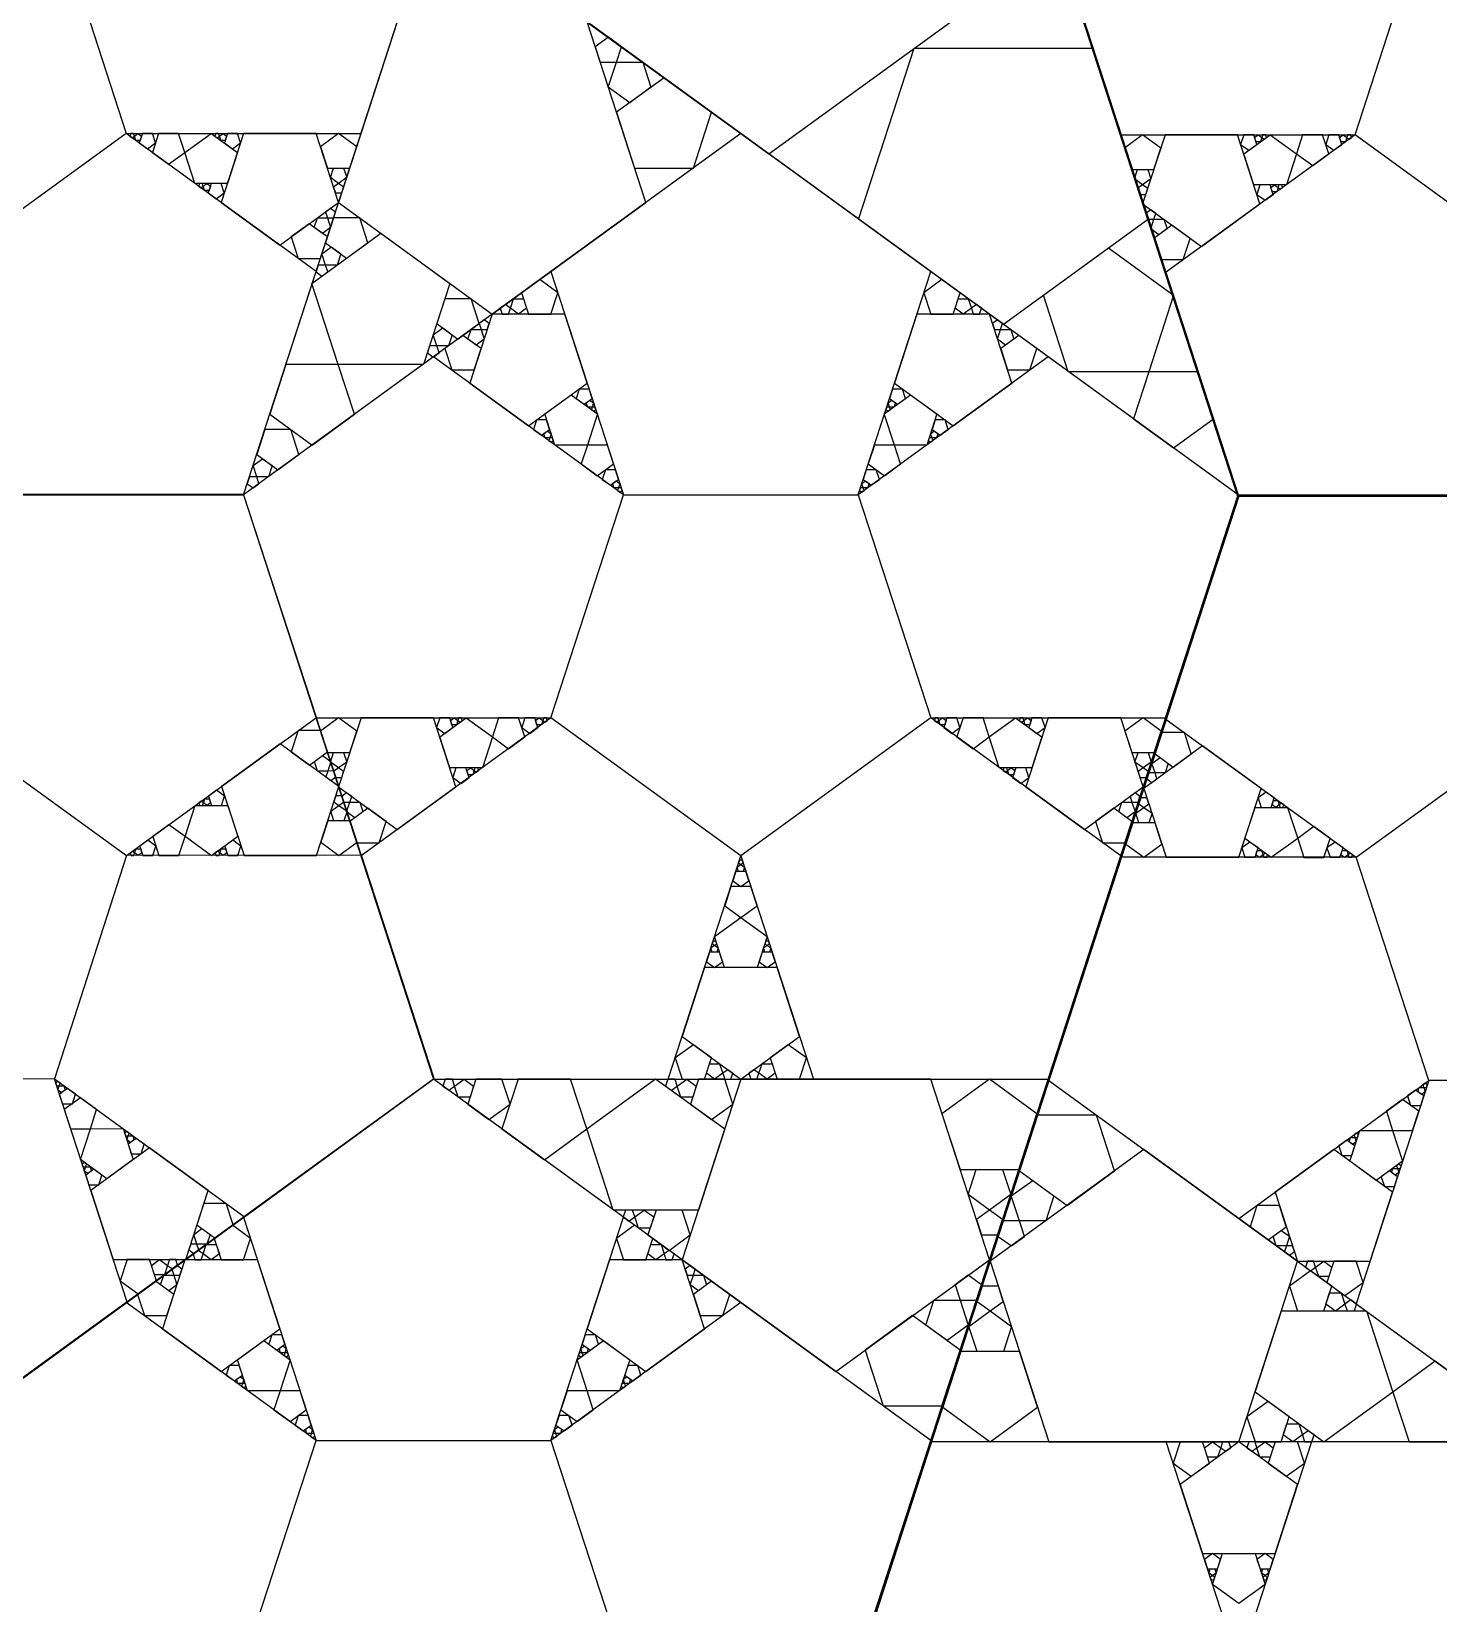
# Model space of a CAD drawing. Header units: inches. Extents: x -578 to 126, y -85 to 118.
# Drawn here: x -318.54 to -303.54, y 14.85 to 31.61 of the extents above; entities that cross this region are included whole.
import ezdxf

# ---------------------------------------------------------------- set-up
doc = ezdxf.new("R2010")
doc.units = ezdxf.units.IN
doc.header["$MEASUREMENT"] = 0
doc.layers.add('drawing', color=7, linetype='Continuous')

msp = doc.modelspace()

# ---------------------------------------------------------------- linework, layer by layer
for points in [[(-319.55, 29.048), (-321.574, 30.519), (-320.801, 32.899), (-318.298, 32.899), (-317.525, 30.519)], [(-301.152, 32.884), (-300.378, 30.504), (-302.403, 29.033), (-304.427, 30.504), (-303.654, 32.884)], [(-316.274, 26.668), (-314.249, 20.437), (-319.55, 16.587), (-324.85, 20.437), (-322.825, 26.668)], [(-260.771, 26.668), (-246.895, -16.037), (-283.222, -42.43), (-319.55, -16.037), (-305.674, 26.668)], [(-312.998, 24.288), (-312.225, 26.668), (-309.723, 26.668), (-308.949, 24.288), (-310.974, 22.817)], [(-319.548, 24.29), (-317.522, 22.821), (-318.292, 20.44), (-320.795, 20.437), (-321.571, 22.817)], [(-301.139, 20.423), (-303.641, 20.423), (-304.414, 22.803), (-302.39, 24.273), (-300.366, 22.803)], [(-315.501, 16.587), (-312.998, 16.587), (-312.225, 14.207), (-314.249, 12.736), (-316.274, 14.207)]]:
    msp.add_lwpolyline(points, close=True)
at = {"layer": 'drawing'}
for points in [[(-260.771, 26.668), (-246.895, 69.373), (-283.222, 95.766), (-319.55, 69.373), (-305.674, 26.668)], [(-260.771, 26.668), (-246.895, 69.373), (-283.222, 95.766), (-319.55, 69.373), (-305.674, 26.668)], [(-305.674, 26.668), (-342.001, 53.061), (-378.328, 26.668), (-364.452, -16.037), (-319.55, -16.037)], [(-305.674, 26.668), (-342.001, 53.061), (-378.328, 26.668), (-364.452, -16.037), (-319.55, -16.037)], [(-297.103, 53.047), (-310.979, 42.965), (-305.679, 26.653), (-288.527, 26.653), (-283.227, 42.965)], [(-297.098, 53.061), (-310.974, 42.98), (-305.674, 26.668), (-288.523, 26.668), (-283.222, 42.98)], [(-328.125, 10.356), (-310.974, 10.356), (-305.674, 26.668), (-319.55, 36.749), (-333.425, 26.668)], [(-319.55, 36.749), (-333.425, 26.668), (-328.125, 10.356), (-310.974, 10.356), (-305.674, 26.668)], [(-316.274, 26.668), (-314.249, 32.899), (-319.55, 36.749), (-324.85, 32.899), (-322.825, 26.668)], [(-316.274, 26.668), (-314.249, 32.899), (-319.55, 36.749), (-324.85, 32.899), (-322.825, 26.668)], [(-302.403, 36.735), (-307.703, 32.884), (-305.679, 26.653), (-299.127, 26.653), (-297.103, 32.884)], [(-302.403, 36.735), (-307.703, 32.884), (-305.679, 26.653), (-299.127, 26.653), (-297.103, 32.884)], [(-308.765, 36.185), (-312.588, 36.185), (-313.77, 32.548), (-310.677, 30.301), (-307.584, 32.548)], [(-317.525, 30.519), (-315.023, 30.519), (-314.249, 32.899), (-316.274, 34.37), (-318.298, 32.899)], [(-303.654, 32.884), (-305.679, 34.355), (-307.703, 32.884), (-306.93, 30.504), (-304.427, 30.504)], [(-311.986, 29.783), (-312.612, 31.709), (-314.636, 31.709), (-315.262, 29.783), (-313.624, 28.593)], [(-311.986, 29.783), (-312.612, 31.709), (-314.636, 31.709), (-315.262, 29.783), (-313.624, 28.593)], [(-312.472, 31.28), (-312.3, 31.28), (-312.247, 31.444), (-312.386, 31.545), (-312.526, 31.444)], [(-307.22, 31.425), (-309.13, 31.425), (-309.72, 29.608), (-308.175, 28.485), (-306.629, 29.608)], [(-312.387, 31.012), (-312.3, 31.28), (-312.019, 31.28), (-311.932, 31.012), (-312.159, 30.847)], [(-312.106, 30.151), (-311.48, 30.151), (-311.287, 30.746), (-311.793, 31.114), (-312.299, 30.746)], [(-319.55, 29.048), (-318.776, 26.668), (-316.274, 26.668), (-315.501, 29.048), (-317.525, 30.519)], [(-317.463, 30.474), (-317.439, 30.491), (-317.448, 30.519), (-317.478, 30.519), (-317.487, 30.491)], [(-317.424, 30.445), (-317.439, 30.491), (-317.401, 30.519), (-317.362, 30.491), (-317.377, 30.445)], [(-317.3, 30.355), (-317.213, 30.418), (-317.246, 30.519), (-317.353, 30.519), (-317.386, 30.418)], [(-317.074, 30.191), (-316.902, 30.316), (-316.967, 30.519), (-317.181, 30.519), (-317.246, 30.316)], [(-316.794, 29.986), (-316.902, 30.316), (-316.621, 30.52), (-316.34, 30.316), (-316.447, 29.986)], [(-316.556, 30.474), (-316.533, 30.491), (-316.542, 30.519), (-316.571, 30.519), (-316.58, 30.491)], [(-316.518, 30.445), (-316.533, 30.491), (-316.494, 30.519), (-316.455, 30.491), (-316.47, 30.445)], [(-315.887, 29.329), (-315.262, 29.783), (-315.501, 30.519), (-316.274, 30.519), (-316.513, 29.783)], [(-316.393, 30.355), (-316.307, 30.418), (-316.34, 30.519), (-316.446, 30.519), (-316.479, 30.418)], [(-314.249, 20.437), (-307.698, 20.437), (-305.674, 26.668), (-310.974, 30.519), (-316.274, 26.668)], [(-314.249, 20.437), (-307.698, 20.437), (-305.674, 26.668), (-310.974, 30.519), (-316.274, 26.668)], [(-315.068, 30.378), (-315.262, 30.519), (-315.455, 30.378), (-315.381, 30.151), (-315.142, 30.151)], [(-309.723, 26.668), (-308.949, 29.048), (-310.974, 30.519), (-312.998, 29.048), (-312.225, 26.668)], [(-306.497, 30.364), (-306.691, 30.504), (-306.884, 30.364), (-306.81, 30.136), (-306.571, 30.136)], [(-306.452, 30.504), (-306.691, 29.769), (-306.065, 29.314), (-305.44, 29.769), (-305.679, 30.504)], [(-306.452, 30.504), (-306.691, 29.769), (-306.065, 29.314), (-305.44, 29.769), (-305.679, 30.504)], [(-304.427, 30.504), (-306.452, 29.033), (-305.679, 26.653), (-303.176, 26.653), (-302.403, 29.033)], [(-305.613, 30.504), (-305.646, 30.403), (-305.559, 30.34), (-305.473, 30.403), (-305.506, 30.504)], [(-305.332, 30.506), (-305.051, 30.301), (-305.158, 29.971), (-305.505, 29.971), (-305.613, 30.301)], [(-305.458, 30.504), (-305.42, 30.476), (-305.435, 30.431), (-305.482, 30.431), (-305.497, 30.476)], [(-305.411, 30.504), (-305.42, 30.476), (-305.396, 30.459), (-305.372, 30.476), (-305.381, 30.504)], [(-304.985, 30.504), (-305.051, 30.301), (-304.878, 30.176), (-304.706, 30.301), (-304.772, 30.504)], [(-304.706, 30.504), (-304.739, 30.403), (-304.653, 30.34), (-304.567, 30.403), (-304.6, 30.504)], [(-304.552, 30.504), (-304.513, 30.476), (-304.528, 30.431), (-304.576, 30.431), (-304.591, 30.476)], [(-304.504, 30.504), (-304.513, 30.476), (-304.489, 30.459), (-304.466, 30.476), (-304.475, 30.504)], [(-315.175, 30.049), (-315.262, 29.986), (-315.348, 30.049), (-315.315, 30.151), (-315.208, 30.151)], [(-306.604, 30.034), (-306.691, 29.971), (-306.778, 30.034), (-306.744, 30.136), (-306.637, 30.136)], [(-316.73, 29.941), (-316.706, 29.958), (-316.715, 29.986), (-316.744, 29.986), (-316.753, 29.958)], [(-316.691, 29.913), (-316.706, 29.958), (-316.667, 29.986), (-316.628, 29.958), (-316.643, 29.913)], [(-316.566, 29.822), (-316.48, 29.885), (-316.513, 29.986), (-316.619, 29.986), (-316.652, 29.885)], [(-315.208, 29.947), (-315.262, 29.986), (-315.315, 29.947), (-315.295, 29.885), (-315.229, 29.885)], [(-306.637, 29.933), (-306.691, 29.971), (-306.744, 29.933), (-306.724, 29.87), (-306.658, 29.87)], [(-305.44, 29.971), (-305.472, 29.87), (-305.386, 29.807), (-305.3, 29.87), (-305.333, 29.971)], [(-305.285, 29.971), (-305.247, 29.943), (-305.261, 29.898), (-305.309, 29.898), (-305.324, 29.943)], [(-305.238, 29.971), (-305.247, 29.943), (-305.223, 29.926), (-305.199, 29.943), (-305.208, 29.971)], [(-315.401, 29.682), (-315.381, 29.619), (-315.315, 29.619), (-315.295, 29.682), (-315.348, 29.721)], [(-306.638, 29.605), (-306.572, 29.605), (-306.551, 29.667), (-306.605, 29.706), (-306.658, 29.667)], [(-315.768, 29.416), (-315.694, 29.188), (-315.455, 29.188), (-315.381, 29.416), (-315.574, 29.556)], [(-315.488, 29.619), (-315.381, 29.619), (-315.348, 29.517), (-315.434, 29.454), (-315.521, 29.517)], [(-314.95, 29.354), (-315.036, 29.619), (-315.315, 29.619), (-315.401, 29.354), (-315.176, 29.19)], [(-306.605, 29.503), (-306.572, 29.605), (-306.464, 29.605), (-306.431, 29.503), (-306.518, 29.44)], [(-306.497, 29.174), (-306.258, 29.174), (-306.185, 29.401), (-306.378, 29.541), (-306.571, 29.401)], [(-314.356, 28.057), (-315.265, 28.057), (-315.546, 28.921), (-314.811, 29.456), (-314.075, 28.921)], [(-315.276, 29.116), (-315.402, 29.116), (-315.44, 29.236), (-315.339, 29.309), (-315.238, 29.236)], [(-306.361, 28.794), (-306.626, 27.978), (-307.484, 27.978), (-307.749, 28.794), (-307.055, 29.299)], [(-315.378, 29.043), (-315.402, 29.116), (-315.478, 29.116), (-315.502, 29.043), (-315.44, 28.998)], [(-312.998, 28.593), (-312.924, 28.821), (-313.118, 28.961), (-313.311, 28.821), (-313.237, 28.593)], [(-308.83, 28.961), (-309.023, 28.821), (-308.949, 28.593), (-308.71, 28.593), (-308.637, 28.821)], [(-313.763, 28.492), (-313.849, 28.757), (-314.128, 28.757), (-314.214, 28.492), (-313.989, 28.328)], [(-313.452, 28.593), (-313.431, 28.656), (-313.484, 28.695), (-313.538, 28.656), (-313.517, 28.593)], [(-313.344, 28.593), (-313.431, 28.656), (-313.398, 28.758), (-313.291, 28.758), (-313.258, 28.656)], [(-308.55, 28.758), (-308.516, 28.656), (-308.603, 28.593), (-308.69, 28.656), (-308.657, 28.758)], [(-308.463, 28.695), (-308.516, 28.656), (-308.496, 28.593), (-308.43, 28.593), (-308.41, 28.656)], [(-312.851, 28.593), (-313.624, 28.593), (-313.863, 27.858), (-313.237, 27.403), (-312.612, 27.858)], [(-312.851, 28.593), (-313.624, 28.593), (-313.863, 27.858), (-313.237, 27.403), (-312.612, 27.858)], [(-313.763, 28.492), (-313.743, 28.43), (-313.677, 28.43), (-313.657, 28.492), (-313.71, 28.531)], [(-308.085, 27.858), (-308.324, 28.593), (-309.097, 28.593), (-309.336, 27.858), (-308.71, 27.403)], [(-308.085, 27.858), (-308.324, 28.593), (-309.097, 28.593), (-309.336, 27.858), (-308.71, 27.403)], [(-308.271, 28.43), (-308.205, 28.43), (-308.184, 28.492), (-308.238, 28.531), (-308.291, 28.492)], [(-314.09, 28.254), (-314.215, 28.254), (-314.254, 28.373), (-314.152, 28.447), (-314.051, 28.373)], [(-314.13, 28.226), (-314.056, 27.998), (-313.817, 27.998), (-313.743, 28.226), (-313.937, 28.366)], [(-313.85, 28.43), (-313.743, 28.43), (-313.71, 28.327), (-313.797, 28.264), (-313.883, 28.327)], [(-308.238, 28.327), (-308.205, 28.43), (-308.097, 28.43), (-308.064, 28.327), (-308.151, 28.264)], [(-308.13, 27.998), (-307.892, 27.998), (-307.818, 28.226), (-308.011, 28.366), (-308.204, 28.226)], [(-314.191, 28.181), (-314.215, 28.254), (-314.292, 28.254), (-314.315, 28.181), (-314.253, 28.136)], [(-312.225, 26.668), (-314.249, 28.139), (-316.274, 26.668), (-315.501, 24.288), (-312.998, 24.288)], [(-315.093, 27.526), (-315.265, 28.057), (-315.823, 28.057), (-315.995, 27.526), (-315.544, 27.198)], [(-308.949, 24.288), (-306.447, 24.288), (-305.674, 26.668), (-307.698, 28.139), (-309.723, 26.668)], [(-306.1, 27.978), (-306.626, 27.978), (-306.789, 27.478), (-306.363, 27.168), (-305.937, 27.478)], [(-312.503, 27.529), (-312.61, 27.198), (-312.958, 27.198), (-313.065, 27.529), (-312.784, 27.733)], [(-312.591, 27.795), (-312.698, 27.795), (-312.731, 27.694), (-312.645, 27.632), (-312.558, 27.694)], [(-312.543, 27.649), (-312.558, 27.603), (-312.606, 27.603), (-312.621, 27.649), (-312.582, 27.677)], [(-308.99, 27.198), (-309.337, 27.198), (-309.445, 27.529), (-309.164, 27.733), (-308.883, 27.529)], [(-309.342, 27.603), (-309.389, 27.603), (-309.404, 27.649), (-309.366, 27.677), (-309.327, 27.649)], [(-309.217, 27.694), (-309.25, 27.795), (-309.356, 27.795), (-309.389, 27.694), (-309.303, 27.632)], [(-312.529, 27.603), (-312.558, 27.603), (-312.567, 27.575), (-312.544, 27.558), (-312.52, 27.575)], [(-309.38, 27.575), (-309.389, 27.603), (-309.419, 27.603), (-309.428, 27.575), (-309.404, 27.558)], [(-315.684, 27.097), (-315.77, 27.362), (-316.048, 27.362), (-316.135, 27.097), (-315.909, 26.933)], [(-313.045, 27.466), (-313.151, 27.466), (-313.184, 27.365), (-313.098, 27.302), (-313.012, 27.365)], [(-312.997, 27.319), (-313.011, 27.274), (-313.059, 27.274), (-313.074, 27.319), (-313.035, 27.348)], [(-308.888, 27.274), (-308.936, 27.274), (-308.951, 27.319), (-308.912, 27.348), (-308.874, 27.319)], [(-308.764, 27.365), (-308.797, 27.466), (-308.903, 27.466), (-308.936, 27.365), (-308.85, 27.302)], [(-312.982, 27.274), (-313.011, 27.274), (-313.021, 27.246), (-312.997, 27.229), (-312.973, 27.246)], [(-312.397, 27.198), (-312.61, 27.198), (-312.676, 26.996), (-312.504, 26.871), (-312.331, 26.996)], [(-309.272, 26.996), (-309.337, 27.198), (-309.55, 27.198), (-309.616, 26.996), (-309.444, 26.871)], [(-308.927, 27.246), (-308.936, 27.274), (-308.966, 27.274), (-308.975, 27.246), (-308.951, 27.229)], [(-316.01, 26.859), (-316.135, 26.859), (-316.174, 26.978), (-316.072, 27.052), (-315.971, 26.978)], [(-316.111, 26.786), (-316.135, 26.859), (-316.212, 26.859), (-316.236, 26.786), (-316.173, 26.741)], [(-312.311, 26.933), (-312.418, 26.933), (-312.451, 26.832), (-312.364, 26.769), (-312.278, 26.832)], [(-309.497, 26.832), (-309.53, 26.933), (-309.637, 26.933), (-309.669, 26.832), (-309.583, 26.769)], [(-322.826, 26.666), (-324.844, 20.433), (-319.539, 16.588), (-314.243, 20.444), (-316.275, 26.673)], [(-317.522, 22.821), (-315.499, 24.294), (-316.275, 26.673), (-318.777, 26.67), (-319.548, 24.29)], [(-305.679, 26.653), (-319.509, -16.067), (-283.153, -42.421), (-246.854, -15.989), (-260.776, 26.701)], [(-312.263, 26.787), (-312.278, 26.741), (-312.326, 26.741), (-312.341, 26.787), (-312.302, 26.815)], [(-312.249, 26.741), (-312.278, 26.741), (-312.287, 26.713), (-312.263, 26.696), (-312.24, 26.713)], [(-297.09, 0.26), (-283.214, 10.341), (-288.514, 26.653), (-305.666, 26.653), (-310.966, 10.341)], [(-283.21, 10.365), (-288.527, 26.672), (-305.679, 26.653), (-310.961, 10.336), (-297.075, 0.269)], [(-309.661, 26.713), (-309.67, 26.741), (-309.699, 26.741), (-309.708, 26.713), (-309.684, 26.696)], [(-309.622, 26.741), (-309.67, 26.741), (-309.684, 26.787), (-309.646, 26.815), (-309.607, 26.787)], [(-297.09, 20.423), (-299.114, 26.653), (-305.666, 26.653), (-307.69, 20.423), (-302.39, 16.572)], [(-297.09, 20.423), (-299.114, 26.653), (-305.666, 26.653), (-307.69, 20.423), (-302.39, 16.572)], [(-302.39, 24.273), (-303.163, 26.653), (-305.666, 26.653), (-306.439, 24.273), (-304.414, 22.803)], [(-315.453, 24.153), (-315.692, 24.153), (-315.766, 23.926), (-315.572, 23.786), (-315.379, 23.926)], [(-315.068, 24.148), (-315.262, 24.288), (-315.455, 24.148), (-315.381, 23.92), (-315.142, 23.92)], [(-315.023, 24.288), (-315.262, 23.553), (-314.636, 23.098), (-314.011, 23.553), (-314.249, 24.288)], [(-315.023, 24.288), (-315.262, 23.553), (-314.636, 23.098), (-314.011, 23.553), (-314.249, 24.288)], [(-312.998, 24.288), (-315.023, 22.817), (-314.249, 20.437), (-311.747, 20.437), (-310.974, 22.817)], [(-314.184, 24.288), (-314.217, 24.187), (-314.13, 24.124), (-314.044, 24.187), (-314.077, 24.288)], [(-313.903, 24.29), (-313.622, 24.086), (-313.729, 23.755), (-314.076, 23.755), (-314.184, 24.086)], [(-314.029, 24.288), (-313.991, 24.26), (-314.005, 24.215), (-314.053, 24.215), (-314.068, 24.26)], [(-313.982, 24.288), (-313.991, 24.26), (-313.967, 24.243), (-313.943, 24.26), (-313.952, 24.288)], [(-313.556, 24.288), (-313.622, 24.086), (-313.449, 23.96), (-313.277, 24.086), (-313.343, 24.288)], [(-313.277, 24.288), (-313.31, 24.187), (-313.224, 24.124), (-313.138, 24.187), (-313.171, 24.288)], [(-313.123, 24.288), (-313.084, 24.26), (-313.099, 24.215), (-313.147, 24.215), (-313.162, 24.26)], [(-313.075, 24.288), (-313.084, 24.26), (-313.06, 24.243), (-313.037, 24.26), (-313.046, 24.288)], [(-310.974, 22.817), (-310.201, 20.437), (-307.698, 20.437), (-306.925, 22.817), (-308.949, 24.288)], [(-308.887, 24.243), (-308.864, 24.26), (-308.873, 24.288), (-308.902, 24.288), (-308.911, 24.26)], [(-308.849, 24.215), (-308.864, 24.26), (-308.825, 24.288), (-308.786, 24.26), (-308.801, 24.215)], [(-308.724, 24.124), (-308.638, 24.187), (-308.671, 24.288), (-308.777, 24.288), (-308.81, 24.187)], [(-308.498, 23.96), (-308.326, 24.086), (-308.392, 24.288), (-308.605, 24.288), (-308.671, 24.086)], [(-308.219, 23.755), (-308.326, 24.086), (-308.045, 24.29), (-307.764, 24.086), (-307.871, 23.755)], [(-307.981, 24.243), (-307.957, 24.26), (-307.966, 24.288), (-307.995, 24.288), (-308.004, 24.26)], [(-307.942, 24.215), (-307.957, 24.26), (-307.918, 24.288), (-307.88, 24.26), (-307.894, 24.215)], [(-307.312, 23.098), (-306.686, 23.553), (-306.925, 24.288), (-307.698, 24.288), (-307.937, 23.553)], [(-307.312, 23.098), (-306.686, 23.553), (-306.925, 24.288), (-307.698, 24.288), (-307.937, 23.553)], [(-307.817, 24.124), (-307.731, 24.187), (-307.764, 24.288), (-307.871, 24.288), (-307.903, 24.187)], [(-306.493, 24.148), (-306.686, 24.288), (-306.879, 24.148), (-306.805, 23.92), (-306.567, 23.92)], [(-315.497, 22.823), (-315.259, 23.559), (-315.885, 24.013), (-316.51, 23.557), (-316.27, 22.822)], [(-315.497, 22.823), (-315.259, 23.559), (-315.885, 24.013), (-316.51, 23.557), (-316.27, 22.822)], [(-306.052, 23.993), (-306.678, 23.538), (-306.439, 22.803), (-305.666, 22.803), (-305.427, 23.538)], [(-306.052, 23.993), (-306.678, 23.538), (-306.439, 22.803), (-305.666, 22.803), (-305.427, 23.538)], [(-306.172, 23.906), (-306.246, 24.133), (-306.485, 24.133), (-306.558, 23.906), (-306.365, 23.765)], [(-315.345, 23.825), (-315.378, 23.722), (-315.486, 23.722), (-315.519, 23.824), (-315.432, 23.888)], [(-315.175, 23.818), (-315.262, 23.755), (-315.349, 23.818), (-315.315, 23.92), (-315.208, 23.92)], [(-306.599, 23.818), (-306.686, 23.755), (-306.773, 23.818), (-306.74, 23.92), (-306.632, 23.92)], [(-306.451, 23.702), (-306.559, 23.702), (-306.592, 23.804), (-306.505, 23.867), (-306.418, 23.804)], [(-315.312, 23.723), (-315.378, 23.722), (-315.399, 23.66), (-315.345, 23.621), (-315.292, 23.66)], [(-315.208, 23.717), (-315.262, 23.755), (-315.315, 23.717), (-315.295, 23.654), (-315.229, 23.654)], [(-314.011, 23.755), (-314.043, 23.654), (-313.957, 23.591), (-313.871, 23.654), (-313.904, 23.755)], [(-313.856, 23.756), (-313.818, 23.727), (-313.832, 23.682), (-313.88, 23.682), (-313.895, 23.727)], [(-313.808, 23.755), (-313.818, 23.727), (-313.794, 23.71), (-313.77, 23.727), (-313.779, 23.755)], [(-308.154, 23.71), (-308.13, 23.727), (-308.139, 23.755), (-308.169, 23.755), (-308.178, 23.727)], [(-308.115, 23.682), (-308.13, 23.727), (-308.091, 23.756), (-308.053, 23.727), (-308.068, 23.682)], [(-307.99, 23.591), (-307.904, 23.654), (-307.937, 23.755), (-308.044, 23.755), (-308.077, 23.654)], [(-306.633, 23.717), (-306.686, 23.755), (-306.739, 23.717), (-306.719, 23.654), (-306.653, 23.654)], [(-306.538, 23.639), (-306.559, 23.702), (-306.625, 23.702), (-306.645, 23.639), (-306.592, 23.601)], [(-316.51, 23.355), (-316.477, 23.456), (-316.563, 23.519), (-316.65, 23.456), (-316.616, 23.355)], [(-315.208, 23.389), (-315.143, 23.389), (-315.122, 23.451), (-315.176, 23.49), (-315.229, 23.451)], [(-306.825, 23.451), (-306.805, 23.389), (-306.739, 23.389), (-306.719, 23.451), (-306.772, 23.49)], [(-305.373, 23.499), (-305.46, 23.437), (-305.427, 23.335), (-305.32, 23.335), (-305.287, 23.437)], [(-316.617, 22.82), (-316.898, 23.024), (-316.791, 23.354), (-316.444, 23.355), (-316.337, 23.025)], [(-316.712, 23.355), (-316.703, 23.382), (-316.727, 23.4), (-316.75, 23.382), (-316.741, 23.355)], [(-316.664, 23.354), (-316.703, 23.382), (-316.688, 23.428), (-316.64, 23.428), (-316.626, 23.383)], [(-315.346, 23.293), (-315.259, 23.356), (-315.172, 23.293), (-315.205, 23.191), (-315.312, 23.191)], [(-315.312, 23.395), (-315.259, 23.356), (-315.206, 23.395), (-315.226, 23.457), (-315.292, 23.457)], [(-315.176, 23.287), (-315.143, 23.389), (-315.035, 23.389), (-315.002, 23.287), (-315.089, 23.224)], [(-315.068, 22.958), (-314.829, 22.958), (-314.756, 23.185), (-314.949, 23.326), (-315.142, 23.185)], [(-307.192, 23.185), (-307.118, 22.958), (-306.879, 22.958), (-306.805, 23.185), (-306.999, 23.326)], [(-306.912, 23.389), (-306.805, 23.389), (-306.772, 23.287), (-306.859, 23.224), (-306.946, 23.287)], [(-306.765, 23.272), (-306.678, 23.335), (-306.591, 23.272), (-306.624, 23.17), (-306.732, 23.17)], [(-306.731, 23.374), (-306.678, 23.335), (-306.625, 23.374), (-306.645, 23.437), (-306.711, 23.437)], [(-305.145, 23.335), (-305.038, 23.005), (-305.319, 22.801), (-305.6, 23.005), (-305.493, 23.335)], [(-305.249, 23.409), (-305.234, 23.363), (-305.272, 23.335), (-305.311, 23.363), (-305.296, 23.409)], [(-305.21, 23.381), (-305.234, 23.363), (-305.225, 23.335), (-305.195, 23.335), (-305.186, 23.363)], [(-316.964, 22.821), (-316.898, 23.024), (-317.071, 23.149), (-317.243, 23.024), (-317.177, 22.821)], [(-315.452, 22.964), (-315.258, 22.823), (-315.065, 22.964), (-315.139, 23.191), (-315.378, 23.191)], [(-306.871, 22.943), (-306.678, 22.803), (-306.485, 22.943), (-306.558, 23.17), (-306.797, 23.17)], [(-304.866, 23.13), (-305.038, 23.005), (-304.972, 22.802), (-304.759, 22.802), (-304.693, 23.005)], [(-317.243, 22.821), (-317.21, 22.922), (-317.296, 22.985), (-317.382, 22.922), (-317.349, 22.821)], [(-316.336, 22.822), (-316.303, 22.923), (-316.39, 22.986), (-316.476, 22.923), (-316.443, 22.822)], [(-305.547, 22.966), (-305.633, 22.904), (-305.6, 22.803), (-305.493, 22.803), (-305.46, 22.904)], [(-304.64, 22.966), (-304.726, 22.904), (-304.693, 22.803), (-304.587, 22.803), (-304.554, 22.904)], [(-318.292, 20.44), (-316.266, 18.971), (-314.243, 20.444), (-315.019, 22.824), (-317.522, 22.821)], [(-317.445, 22.821), (-317.436, 22.849), (-317.46, 22.866), (-317.483, 22.849), (-317.474, 22.821)], [(-317.397, 22.821), (-317.436, 22.849), (-317.421, 22.894), (-317.373, 22.894), (-317.358, 22.849)], [(-316.538, 22.822), (-316.529, 22.85), (-316.553, 22.867), (-316.577, 22.85), (-316.568, 22.822)], [(-316.491, 22.822), (-316.529, 22.85), (-316.515, 22.895), (-316.467, 22.895), (-316.452, 22.85)], [(-304.414, 22.803), (-306.917, 22.803), (-307.69, 20.423), (-305.666, 18.952), (-303.641, 20.423)], [(-305.422, 22.876), (-305.407, 22.83), (-305.446, 22.802), (-305.484, 22.83), (-305.469, 22.876)], [(-305.383, 22.848), (-305.407, 22.83), (-305.398, 22.803), (-305.368, 22.803), (-305.359, 22.83)], [(-304.515, 22.876), (-304.5, 22.83), (-304.539, 22.802), (-304.578, 22.83), (-304.563, 22.876)], [(-304.477, 22.848), (-304.5, 22.83), (-304.491, 22.803), (-304.462, 22.803), (-304.453, 22.83)], [(-311.06, 22.552), (-310.974, 22.49), (-310.888, 22.552), (-310.921, 22.653), (-311.027, 22.653)], [(-311.013, 22.699), (-310.974, 22.727), (-310.935, 22.699), (-310.95, 22.653), (-310.998, 22.653)], [(-310.998, 22.744), (-310.974, 22.727), (-310.95, 22.744), (-310.959, 22.772), (-310.989, 22.772)], [(-311.146, 22.287), (-310.974, 22.162), (-310.801, 22.287), (-310.867, 22.49), (-311.08, 22.49)], [(-311.255, 21.958), (-310.974, 22.162), (-310.693, 21.958), (-310.8, 21.627), (-311.147, 21.627)], [(-311.34, 21.69), (-311.254, 21.627), (-311.168, 21.69), (-311.201, 21.791), (-311.307, 21.791)], [(-311.293, 21.837), (-311.254, 21.865), (-311.215, 21.837), (-311.23, 21.791), (-311.278, 21.791)], [(-311.278, 21.882), (-311.254, 21.865), (-311.23, 21.882), (-311.239, 21.91), (-311.269, 21.91)], [(-310.78, 21.69), (-310.694, 21.627), (-310.608, 21.69), (-310.64, 21.791), (-310.747, 21.791)], [(-310.732, 21.837), (-310.694, 21.865), (-310.655, 21.837), (-310.67, 21.791), (-310.718, 21.791)], [(-310.717, 21.882), (-310.694, 21.865), (-310.67, 21.882), (-310.679, 21.91), (-310.708, 21.91)], [(-311.599, 20.892), (-310.974, 20.437), (-310.348, 20.892), (-310.587, 21.627), (-311.36, 21.627)], [(-311.48, 20.805), (-311.673, 20.665), (-311.599, 20.437), (-311.36, 20.437), (-311.287, 20.665)], [(-310.348, 20.437), (-310.274, 20.665), (-310.468, 20.805), (-310.661, 20.665), (-310.587, 20.437)], [(-311.2, 20.602), (-311.167, 20.5), (-311.253, 20.437), (-311.34, 20.5), (-311.307, 20.602)], [(-311.113, 20.539), (-311.167, 20.5), (-311.146, 20.437), (-311.08, 20.437), (-311.06, 20.5)], [(-310.802, 20.437), (-310.781, 20.5), (-310.834, 20.539), (-310.888, 20.5), (-310.867, 20.437)], [(-310.694, 20.437), (-310.781, 20.5), (-310.748, 20.602), (-310.641, 20.602), (-310.608, 20.5)], [(-320.795, 20.437), (-321.565, 18.057), (-319.539, 16.588), (-317.517, 18.061), (-318.292, 20.44)], [(-319.55, 16.587), (-317.525, 10.356), (-310.974, 10.356), (-308.949, 16.587), (-314.249, 20.437)], [(-319.55, 16.587), (-317.525, 10.356), (-310.974, 10.356), (-308.949, 16.587), (-314.249, 20.437)], [(-318.269, 20.367), (-318.239, 20.367), (-318.23, 20.395), (-318.254, 20.412), (-318.278, 20.395)], [(-318.254, 20.322), (-318.239, 20.367), (-318.191, 20.367), (-318.177, 20.322), (-318.215, 20.294)], [(-318.206, 20.175), (-318.099, 20.175), (-318.067, 20.277), (-318.153, 20.339), (-318.239, 20.276)], [(-312.998, 16.587), (-312.225, 18.967), (-314.249, 20.437), (-316.274, 18.967), (-315.501, 16.587)], [(-314.087, 20.319), (-314.025, 20.364), (-314.048, 20.437), (-314.125, 20.437), (-314.149, 20.364)], [(-313.986, 20.245), (-314.025, 20.364), (-313.923, 20.438), (-313.822, 20.364), (-313.861, 20.245)], [(-313.659, 20.009), (-313.434, 20.172), (-313.52, 20.437), (-313.798, 20.437), (-313.885, 20.172)], [(-313.068, 19.579), (-312.617, 19.907), (-312.79, 20.438), (-313.347, 20.438), (-313.52, 19.907)], [(-312.336, 19.042), (-312.617, 19.907), (-311.882, 20.442), (-311.146, 19.907), (-311.427, 19.042)], [(-311.713, 20.319), (-311.651, 20.364), (-311.675, 20.437), (-311.752, 20.437), (-311.776, 20.364)], [(-311.613, 20.245), (-311.651, 20.364), (-311.55, 20.438), (-311.449, 20.364), (-311.487, 20.245)], [(-309.962, 17.322), (-308.324, 18.512), (-308.949, 20.437), (-310.974, 20.437), (-311.599, 18.512)], [(-309.962, 17.322), (-308.324, 18.512), (-308.949, 20.437), (-310.974, 20.437), (-311.599, 18.512)], [(-311.286, 20.008), (-311.06, 20.172), (-311.146, 20.437), (-311.425, 20.437), (-311.511, 20.172)], [(-307.818, 20.07), (-308.324, 20.437), (-308.83, 20.07), (-308.637, 19.475), (-308.011, 19.475)], [(-303.641, 20.423), (-304.414, 18.043), (-302.39, 16.572), (-300.366, 18.043), (-301.139, 20.423)], [(-303.867, 20.259), (-303.834, 20.158), (-303.727, 20.158), (-303.694, 20.259), (-303.781, 20.321)], [(-303.742, 20.35), (-303.694, 20.35), (-303.679, 20.304), (-303.718, 20.276), (-303.757, 20.304)], [(-303.703, 20.378), (-303.694, 20.35), (-303.665, 20.35), (-303.656, 20.378), (-303.68, 20.395)], [(-318.12, 19.91), (-317.906, 19.91), (-317.841, 20.113), (-318.013, 20.238), (-318.186, 20.113)], [(-304.092, 20.095), (-304.026, 19.892), (-303.813, 19.892), (-303.748, 20.095), (-303.92, 20.22)], [(-306.991, 19.46), (-307.184, 20.055), (-307.81, 20.055), (-308.003, 19.46), (-307.497, 19.092)], [(-318.013, 19.58), (-317.906, 19.91), (-317.559, 19.911), (-317.452, 19.58), (-317.732, 19.376)], [(-317.535, 19.835), (-317.505, 19.835), (-317.496, 19.863), (-317.52, 19.88), (-317.544, 19.863)], [(-317.52, 19.79), (-317.505, 19.835), (-317.457, 19.835), (-317.443, 19.79), (-317.481, 19.762)], [(-317.472, 19.643), (-317.365, 19.643), (-317.333, 19.744), (-317.419, 19.807), (-317.505, 19.744)], [(-304.6, 19.726), (-304.567, 19.625), (-304.461, 19.625), (-304.428, 19.726), (-304.514, 19.789)], [(-304.475, 19.817), (-304.428, 19.817), (-304.413, 19.771), (-304.452, 19.743), (-304.49, 19.771)], [(-304.374, 19.892), (-304.027, 19.892), (-303.919, 19.562), (-304.2, 19.358), (-304.481, 19.562)], [(-304.437, 19.845), (-304.428, 19.817), (-304.398, 19.817), (-304.389, 19.845), (-304.413, 19.862)], [(-317.665, 18.515), (-316.891, 18.516), (-316.653, 19.252), (-317.279, 19.706), (-317.904, 19.251)], [(-317.665, 18.515), (-316.891, 18.516), (-316.653, 19.252), (-317.279, 19.706), (-317.904, 19.251)], [(-306.678, 19.687), (-308.316, 18.497), (-307.69, 16.572), (-305.666, 16.572), (-305.04, 18.497)], [(-306.678, 19.687), (-308.316, 18.497), (-307.69, 16.572), (-305.666, 16.572), (-305.04, 18.497)], [(-305.279, 19.233), (-305.04, 18.497), (-304.267, 18.497), (-304.028, 19.233), (-304.653, 19.687)], [(-305.279, 19.233), (-305.04, 18.497), (-304.267, 18.497), (-304.028, 19.233), (-304.653, 19.687)], [(-317.988, 19.505), (-317.958, 19.505), (-317.949, 19.533), (-317.973, 19.55), (-317.997, 19.533)], [(-317.973, 19.46), (-317.958, 19.505), (-317.91, 19.505), (-317.896, 19.46), (-317.934, 19.432)], [(-317.925, 19.313), (-317.818, 19.313), (-317.786, 19.415), (-317.872, 19.477), (-317.958, 19.414)], [(-308.096, 19.208), (-308.324, 19.042), (-308.551, 19.208), (-308.464, 19.475), (-308.183, 19.475)], [(-304.147, 19.397), (-304.114, 19.295), (-304.007, 19.295), (-303.975, 19.397), (-304.061, 19.459)], [(-304.022, 19.487), (-303.974, 19.487), (-303.96, 19.442), (-303.998, 19.414), (-304.037, 19.442)], [(-303.983, 19.515), (-303.974, 19.487), (-303.945, 19.487), (-303.936, 19.515), (-303.96, 19.533)], [(-307.723, 18.926), (-308.004, 18.926), (-308.091, 19.194), (-307.863, 19.359), (-307.636, 19.194)], [(-316.386, 18.885), (-316.46, 19.112), (-316.699, 19.111), (-316.772, 18.884), (-316.579, 18.744)], [(-312.167, 18.924), (-312.105, 18.969), (-312.128, 19.042), (-312.205, 19.042), (-312.229, 18.969)], [(-312.066, 18.85), (-312.105, 18.969), (-312.003, 19.043), (-311.902, 18.969), (-311.941, 18.85)], [(-311.739, 18.613), (-311.513, 18.777), (-311.599, 19.042), (-311.878, 19.042), (-311.964, 18.777)], [(-308.184, 18.941), (-308.324, 19.042), (-308.463, 18.941), (-308.41, 18.777), (-308.238, 18.777)], [(-305.233, 19.092), (-305.472, 19.092), (-305.546, 18.865), (-305.353, 18.725), (-305.16, 18.865)], [(-316.665, 18.68), (-316.773, 18.68), (-316.806, 18.782), (-316.719, 18.845), (-316.632, 18.783)], [(-316.274, 18.512), (-316.2, 18.739), (-316.393, 18.88), (-316.587, 18.739), (-316.513, 18.512)], [(-312.106, 18.88), (-312.299, 18.739), (-312.225, 18.512), (-311.986, 18.512), (-311.912, 18.739)], [(-307.951, 18.762), (-308.004, 18.926), (-308.176, 18.926), (-308.23, 18.762), (-308.09, 18.661)], [(-305.126, 18.763), (-305.159, 18.661), (-305.266, 18.661), (-305.3, 18.763), (-305.213, 18.826)], [(-316.752, 18.618), (-316.773, 18.68), (-316.838, 18.68), (-316.859, 18.618), (-316.805, 18.579)], [(-316.727, 18.512), (-316.707, 18.575), (-316.76, 18.613), (-316.813, 18.575), (-316.793, 18.512)], [(-316.62, 18.512), (-316.707, 18.575), (-316.674, 18.677), (-316.566, 18.677), (-316.533, 18.575)], [(-311.825, 18.677), (-311.792, 18.575), (-311.879, 18.512), (-311.966, 18.575), (-311.933, 18.677)], [(-311.739, 18.613), (-311.792, 18.575), (-311.772, 18.512), (-311.706, 18.512), (-311.686, 18.575)], [(-305.093, 18.661), (-305.159, 18.661), (-305.179, 18.599), (-305.126, 18.56), (-305.073, 18.599)], [(-317.517, 18.516), (-317.591, 18.288), (-317.397, 18.148), (-317.204, 18.289), (-317.278, 18.516)], [(-317.171, 18.516), (-317.084, 18.453), (-317.117, 18.351), (-317.224, 18.351), (-317.258, 18.453)], [(-316.126, 18.512), (-316.9, 18.512), (-317.138, 17.777), (-316.513, 17.322), (-315.887, 17.777)], [(-316.126, 18.512), (-316.9, 18.512), (-317.138, 17.777), (-316.513, 17.322), (-315.887, 17.777)], [(-317.064, 18.516), (-317.084, 18.453), (-317.031, 18.415), (-316.978, 18.454), (-316.998, 18.516)], [(-317.039, 18.411), (-317.019, 18.348), (-316.953, 18.348), (-316.932, 18.411), (-316.986, 18.45)], [(-311.36, 17.777), (-311.599, 18.512), (-312.373, 18.512), (-312.612, 17.777), (-311.986, 17.322)], [(-311.36, 17.777), (-311.599, 18.512), (-312.373, 18.512), (-312.612, 17.777), (-311.986, 17.322)], [(-311.546, 18.348), (-311.48, 18.348), (-311.46, 18.411), (-311.513, 18.45), (-311.567, 18.411)], [(-304.901, 18.396), (-304.847, 18.435), (-304.868, 18.497), (-304.934, 18.497), (-304.954, 18.435)], [(-304.814, 18.333), (-304.847, 18.435), (-304.761, 18.498), (-304.674, 18.435), (-304.707, 18.333)], [(-304.534, 18.13), (-304.341, 18.27), (-304.414, 18.497), (-304.653, 18.497), (-304.727, 18.27)], [(-317.406, 18.144), (-317.332, 17.917), (-317.093, 17.917), (-317.019, 18.144), (-317.212, 18.285)], [(-317.126, 18.348), (-317.019, 18.348), (-316.985, 18.246), (-317.072, 18.183), (-317.159, 18.246)], [(-311.514, 18.246), (-311.48, 18.348), (-311.373, 18.348), (-311.34, 18.246), (-311.427, 18.183)], [(-311.406, 17.917), (-311.167, 17.917), (-311.093, 18.144), (-311.287, 18.285), (-311.48, 18.144)], [(-308.689, 18.247), (-308.636, 18.083), (-308.463, 18.083), (-308.41, 18.247), (-308.549, 18.348)], [(-304.901, 18.396), (-305.126, 18.232), (-305.04, 17.967), (-304.761, 17.967), (-304.675, 18.232)], [(-308.455, 18.068), (-308.316, 17.967), (-308.176, 18.068), (-308.229, 18.232), (-308.402, 18.232)], [(-304.574, 18.159), (-304.535, 18.04), (-304.636, 17.966), (-304.737, 18.04), (-304.699, 18.159)], [(-315.501, 16.587), (-317.525, 18.058), (-319.55, 16.587), (-318.776, 14.207), (-316.274, 14.207)], [(-312.225, 14.207), (-309.723, 14.207), (-308.949, 16.587), (-310.974, 18.058), (-312.998, 16.587)], [(-308.916, 18.083), (-308.636, 18.083), (-308.549, 17.816), (-308.776, 17.651), (-309.003, 17.816)], [(-308.543, 17.802), (-308.316, 17.967), (-308.088, 17.802), (-308.175, 17.535), (-308.456, 17.535)], [(-304.303, 17.967), (-304.022, 17.102), (-304.758, 16.568), (-305.493, 17.102), (-305.212, 17.967)], [(-304.473, 18.085), (-304.535, 18.04), (-304.511, 17.967), (-304.434, 17.967), (-304.411, 18.04)], [(-309.649, 17.549), (-309.455, 16.954), (-308.83, 16.954), (-308.637, 17.549), (-309.143, 17.917)], [(-315.779, 17.447), (-315.886, 17.117), (-316.233, 17.117), (-316.341, 17.447), (-316.06, 17.651)], [(-315.867, 17.714), (-315.973, 17.714), (-316.006, 17.613), (-315.92, 17.55), (-315.834, 17.613)], [(-312.266, 17.117), (-312.613, 17.117), (-312.72, 17.447), (-312.439, 17.651), (-312.158, 17.447)], [(-312.493, 17.613), (-312.525, 17.714), (-312.632, 17.714), (-312.665, 17.613), (-312.579, 17.55)], [(-315.819, 17.567), (-315.834, 17.522), (-315.882, 17.522), (-315.896, 17.567), (-315.858, 17.596)], [(-315.805, 17.522), (-315.834, 17.522), (-315.843, 17.494), (-315.819, 17.477), (-315.795, 17.494)], [(-312.656, 17.494), (-312.665, 17.522), (-312.694, 17.522), (-312.703, 17.494), (-312.68, 17.477)], [(-312.617, 17.522), (-312.665, 17.522), (-312.68, 17.567), (-312.641, 17.596), (-312.602, 17.567)], [(-308.822, 16.94), (-308.316, 16.572), (-307.81, 16.94), (-308.003, 17.535), (-308.628, 17.535)], [(-303.571, 17.43), (-304.022, 17.102), (-303.85, 16.572), (-303.292, 16.572), (-303.12, 17.102)], [(-316.32, 17.385), (-316.427, 17.385), (-316.46, 17.283), (-316.373, 17.221), (-316.287, 17.283)], [(-316.272, 17.238), (-316.287, 17.193), (-316.335, 17.193), (-316.35, 17.238), (-316.311, 17.266)], [(-312.164, 17.193), (-312.212, 17.193), (-312.227, 17.238), (-312.188, 17.266), (-312.149, 17.238)], [(-312.039, 17.283), (-312.072, 17.385), (-312.179, 17.385), (-312.212, 17.283), (-312.125, 17.221)], [(-316.258, 17.193), (-316.287, 17.193), (-316.296, 17.165), (-316.272, 17.147), (-316.249, 17.165)], [(-315.673, 17.117), (-315.886, 17.117), (-315.952, 16.914), (-315.779, 16.789), (-315.607, 16.914)], [(-312.547, 16.914), (-312.613, 17.117), (-312.826, 17.117), (-312.892, 16.914), (-312.72, 16.789)], [(-312.203, 17.165), (-312.212, 17.193), (-312.241, 17.193), (-312.25, 17.165), (-312.226, 17.147)], [(-305.354, 17.001), (-305.579, 16.837), (-305.493, 16.572), (-305.214, 16.572), (-305.128, 16.837)], [(-315.587, 16.852), (-315.693, 16.852), (-315.726, 16.751), (-315.64, 16.688), (-315.554, 16.751)], [(-312.773, 16.751), (-312.806, 16.852), (-312.912, 16.852), (-312.945, 16.751), (-312.859, 16.688)], [(-305.027, 16.764), (-304.988, 16.645), (-305.089, 16.571), (-305.191, 16.645), (-305.152, 16.764)], [(-315.539, 16.705), (-315.554, 16.66), (-315.602, 16.66), (-315.616, 16.705), (-315.578, 16.733)], [(-315.524, 16.66), (-315.554, 16.66), (-315.563, 16.632), (-315.539, 16.615), (-315.515, 16.632)], [(-312.936, 16.632), (-312.945, 16.66), (-312.975, 16.66), (-312.984, 16.632), (-312.96, 16.615)], [(-312.897, 16.66), (-312.945, 16.66), (-312.96, 16.705), (-312.921, 16.733), (-312.883, 16.705)], [(-304.926, 16.69), (-304.988, 16.645), (-304.964, 16.572), (-304.888, 16.572), (-304.864, 16.645)], [(-302.39, 16.572), (-308.941, 16.572), (-310.966, 10.341), (-305.666, 6.491), (-300.366, 10.341)], [(-302.39, 16.572), (-308.941, 16.572), (-310.966, 10.341), (-305.666, 6.491), (-300.366, 10.341)], [(-305.666, 14.192), (-306.439, 16.572), (-308.941, 16.572), (-309.715, 14.192), (-307.69, 12.721)], [(-306.291, 16.572), (-306.365, 16.345), (-306.172, 16.204), (-305.978, 16.345), (-306.052, 16.572)], [(-305.04, 16.117), (-305.666, 16.572), (-306.291, 16.117), (-306.052, 15.382), (-305.279, 15.382)], [(-305.945, 16.572), (-305.858, 16.509), (-305.891, 16.407), (-305.999, 16.407), (-306.032, 16.509)], [(-305.838, 16.572), (-305.858, 16.509), (-305.805, 16.471), (-305.752, 16.509), (-305.772, 16.572)], [(-303.641, 12.721), (-301.617, 14.192), (-302.39, 16.572), (-304.892, 16.572), (-305.666, 14.192)], [(-305.526, 16.471), (-305.473, 16.509), (-305.493, 16.572), (-305.559, 16.572), (-305.579, 16.509)], [(-305.44, 16.407), (-305.473, 16.509), (-305.386, 16.572), (-305.299, 16.509), (-305.332, 16.407)], [(-305.16, 16.204), (-304.966, 16.345), (-305.04, 16.572), (-305.279, 16.572), (-305.353, 16.345)], [(-305.86, 15.319), (-305.946, 15.382), (-306.032, 15.319), (-305.999, 15.218), (-305.893, 15.218)], [(-305.385, 15.052), (-305.666, 14.848), (-305.947, 15.052), (-305.839, 15.382), (-305.492, 15.382)], [(-305.299, 15.319), (-305.385, 15.382), (-305.472, 15.319), (-305.439, 15.218), (-305.332, 15.218)], [(-305.907, 15.173), (-305.946, 15.145), (-305.984, 15.173), (-305.97, 15.218), (-305.922, 15.218)], [(-305.922, 15.127), (-305.946, 15.145), (-305.97, 15.127), (-305.96, 15.099), (-305.931, 15.099)], [(-305.347, 15.173), (-305.385, 15.145), (-305.424, 15.173), (-305.409, 15.218), (-305.362, 15.218)], [(-305.362, 15.127), (-305.385, 15.145), (-305.409, 15.127), (-305.4, 15.099), (-305.371, 15.099)]]:
    msp.add_lwpolyline(points, close=True, dxfattribs=at)

doc.saveas('drawing.dxf')
